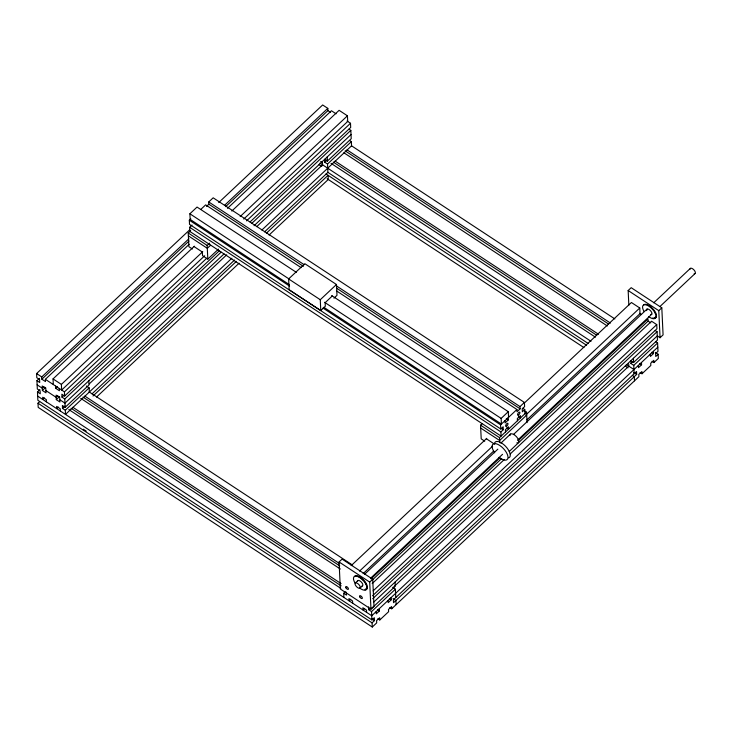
<?xml version="1.0" encoding="UTF-8"?>
<svg xmlns="http://www.w3.org/2000/svg" width="732" height="732" viewBox="0 0 732 732"><rect width="100%" height="100%" fill="white"/><g stroke="black" fill="none" stroke-linecap="round" stroke-linejoin="round"><path stroke-width="1.1" d="M289.451 284.693L190.164 219.417L189.89 213.781L197.045 207.065L296.341 272.341M192.04 225.063L189.661 227.304L189.853 231.468L501.109 436.107L500.917 431.935L503.296 429.693L503.159 426.765L500.779 428.998L189.524 224.367L189.323 220.195L190.796 218.813M200.843 209.379L205.655 204.869L301.127 267.637M206.534 206.397L208.858 204.21L208.757 201.959L213.168 197.814L524.414 402.444L524.615 406.617L522.227 408.859L522.364 411.787L524.753 409.554L522.84 408.291M39.427 378.325L36.939 380.667L39.72 382.497L39.583 379.56L36.801 377.73L36.6 373.558L189.606 229.894M218.712 202.572L322.656 104.969L327.808 108.363L327.918 110.614L225.63 206.653M192.406 248.999L188.883 246.684L188.234 232.996L190.695 230.681M189.231 244.25L45.366 379.322L45.476 381.582L41.861 379.203L41.751 376.943L188.938 238.751M224.697 205.18L327.808 108.363M41.861 379.203L189.039 241.002M227.478 208.336L331.431 110.742L336.107 113.817M39.592 401.722L38 403.213L38.192 407.385L372.277 627.031L372.076 622.859L374.464 620.617L374.327 617.689L371.938 619.922L37.863 400.285L37.469 391.94L39.931 389.625M43.947 386.661L42.282 388.225L37.131 384.84M53.308 384.547L53.043 378.902L194.401 246.172M231.824 211.036L339.099 110.322L347.444 115.812L347.709 121.448L243.765 219.042M42.392 390.476L42.172 385.965L45.796 388.344L46.006 392.855L42.392 390.476L45.677 387.393M44.46 397.952L42.813 399.498L42.703 397.238L46.326 399.617L46.436 401.877M193.998 246.547L202.352 252.046L202.526 255.651L207.815 259.128L207.165 245.44L209.626 243.125M59.292 388.482L59.393 390.732L55.778 388.353L57.444 386.789M204.685 255.743L61.653 390.037L61.387 384.401L202.755 251.662M240.178 216.526L347.444 115.812M210.587 245.22L207.302 248.304L188.371 235.86M57.865 395.811L56.199 397.375L45.906 390.604M231.87 258.204L65.505 414.413L65.304 410.24L62.522 408.41L62.385 405.482L65.166 407.312L64.773 398.967L61.991 397.137L61.854 394.209L64.636 396.039L64.443 391.867L206.634 258.35M246.556 220.872L350.5 123.278L347.06 121.018M56.309 399.626L56.099 395.115L59.713 397.494L59.923 402.005L56.309 399.626L59.594 396.543M207.815 259.128L218.484 249.109M61.991 397.137L63.657 395.573M64.636 396.039L219.307 250.811M250.079 221.924L350.692 127.45L350.5 123.278M64.773 398.967L221.11 252.183M251.872 223.297L350.829 130.378L348.972 129.161M58.377 407.102L56.73 408.648L56.629 406.397L60.244 408.776L60.353 411.027M224.038 253.913L64.974 403.14L59.823 399.754M254.05 225.74L351.031 134.551M62.522 408.41L64.992 406.095M264.572 231.861L327.918 172.377L327.524 164.032L324.743 162.202L327.204 159.887M89.194 383.952L226.719 254.818M256.722 226.645L322.574 164.819L322.464 162.568L320.653 161.379M65.166 407.312L89.011 384.931L88.81 380.759M324.743 162.202L324.605 159.274L327.387 161.104L351.223 138.723L350.829 130.378M65.304 410.24L89.148 387.859L86.358 386.029M327.524 164.032L351.36 141.651L349.512 140.434M261.873 230.031L351.561 145.824L351.36 141.651M92.04 393.853L234.569 260.034M93.01 396.003L236.372 261.397M266.375 233.224L328.055 175.314L328.256 179.486L269.074 235.045M96.542 397.046L239.071 263.218M332.282 295.975L325.136 302.691L325.301 306.296L320.772 310.551L289.149 289.762L288.637 278.938L304.851 263.712L336.473 284.51L336.985 295.335L333.966 298.162M320.772 310.551L320.268 299.727L336.473 284.51M484.73 441.186L481.208 438.871L480.558 425.182L482.196 423.636M339.072 561.956L342.1 559.111L372.725 579.25L373.997 606.306L370.968 609.152L340.343 589.013L339.072 561.956L369.697 582.096L370.968 609.152M628.843 305.18L628.157 290.531L631.185 287.685L661.801 307.815L663.082 334.881L660.054 337.717L657.272 335.887L373.677 602.162M323.828 307.294L501.411 424.048L501.146 418.411L508.301 411.695L331.669 295.572M500.779 428.998L500.578 424.835L516.911 409.499L336.455 290.86M516.911 409.499L517.012 411.75L520.113 408.84L520.004 406.589L524.414 402.444M351.177 565.626L486.725 438.358M524.149 403.222L631.414 302.508L639.768 307.998L640.033 313.635L526.939 419.82M508.09 417.78L508.191 420.031L505.098 422.94L504.988 420.69M499.727 442.659L499.489 437.626L526.573 412.198L524.679 410.954M359.531 571.116L492.581 446.191M525.841 414.962L639.768 307.998M526.701 415.062L499.627 440.49L480.695 428.046M500.834 443.162L510.524 434.058M363.127 573.632L493.679 451.049M343.903 597.449L343.711 593.277L345.348 591.731M355.313 582.983L357.811 580.641M364.481 574.373L497.852 449.155M513.69 434.277L647.061 309.06M653.722 302.792L690.404 268.36M360.007 588.153A3.495 1.583 46.8 0 0 357.555 583.422A3.495 1.583 46.8 0 0 355.413 585.133A3.495 1.583 46.8 0 0 360.007 588.153L362.505 585.801M370.84 577.978L502.545 454.316M517.551 440.234L651.755 314.229M660.09 306.397L695.098 273.53M371.06 578.847L499.947 457.829M518.247 440.655L647.966 318.85L648.076 321.101L509.207 451.498M350.701 599.288L349.054 600.835L348.944 598.584L352.568 600.963L352.678 603.214M369.697 582.096L372.725 579.25M660.054 337.717L658.782 310.661L661.801 307.815M371.993 580.32L501.722 458.525M372.185 583.569L504.403 459.431M510.222 453.959L651.59 321.229L656.741 324.615L656.933 328.787L372.542 595.811M373.174 590.861L656.741 324.615M372.68 598.749L657.071 331.715L655.213 330.498M364.618 608.448L362.971 609.985L362.871 607.734L366.485 610.113L366.595 612.364M371.938 619.922L371.545 611.577L368.763 609.747L370.41 608.21M634.159 373.723L633.766 365.378L630.984 363.548L633.445 361.233M393.77 586.854L628.815 366.165L628.706 363.905M371.408 608.649L395.253 586.268L395.051 582.096M630.984 363.548L630.847 360.611L633.628 362.441L657.464 340.06L657.071 331.715M371.545 611.577L395.39 589.196L392.599 587.366M633.766 365.378L657.601 342.997L655.753 341.771M657.803 347.16L371.746 615.749L37.661 396.113M379.258 608.704L379.359 610.955L376.257 613.864L376.157 611.613M391.172 597.513L391.281 599.764L388.18 602.674L388.07 600.423M641.47 362.496L641.58 364.756L638.478 367.665L638.377 365.405M653.392 351.305L653.502 353.556L650.4 356.466L650.291 354.215M636.684 374.409L393.532 602.711L393.395 599.783L636.547 371.481L636.684 374.409L633.821 372.533M655.277 352.385L658.141 354.27L655.753 356.502L655.616 353.574L657.995 351.333L657.601 342.997M372.277 627.031L376.687 622.886L376.577 620.635L379.679 617.726L379.789 619.977L377.877 618.723M379.789 619.977L388.61 611.696L388.5 609.436L391.602 606.526L391.702 608.786L389.799 607.533M391.702 608.786L638.908 376.678L638.798 374.427L641.9 371.517L642.001 373.768L640.097 372.515M642.001 373.768L650.821 365.488L650.721 363.237L653.813 360.327L653.923 362.578L652.011 361.324M653.923 362.578L658.333 358.442L658.141 354.27M628.157 290.531L658.782 310.661M639.539 313.305L641.415 314.54M327.918 110.614L330.626 112.399M648.076 321.101L650.794 322.885M351.406 145.723L614.853 318.923M346.995 149.859L610.442 323.068M345.193 150.865L608.64 324.066M651.59 352.302L653.502 353.556M343.894 152.768L607.34 325.978M335.073 161.049L598.52 334.259M333.27 162.056L596.717 335.256M639.667 363.493L641.58 364.756M331.02 163.337L595.418 337.168M319.93 163.08L591.008 341.304M626.327 364.527L633.967 369.55M319.06 164.7L321.778 166.484M625.302 366.037L628.019 367.821M327.762 172.276L588.345 343.592M325.987 173.951L586.57 345.275M632.393 375.397L634.296 376.651L634.498 380.823M327.14 178.754L583.907 347.563M208.757 201.959L304.228 264.728M336.693 286.066L520.004 406.589M208.858 204.21L303.377 266.357M336.802 288.326L520.113 408.84M518.631 416.609L520.534 417.862L520.434 415.611L517.332 418.521L517.442 420.772M506.288 418.777L508.191 420.031M189.89 213.781L289.186 279.057M324.514 302.279L501.146 418.411M288.637 278.938L320.268 299.727M506.709 427.799L508.621 429.053L508.511 426.802L505.409 429.711L505.519 431.962M189.323 220.195L289.579 286.102M322.995 308.081L500.578 424.835M501.383 428.44L503.296 429.693M189.661 227.304L500.917 431.935M188.234 232.996L207.165 245.44M480.558 425.182L499.489 437.626M486.322 438.743L494.676 444.233M89.185 391.931L352.632 565.131M393.057 598.593L395.921 600.469L396.113 604.641M84.775 396.067L339.63 563.622M82.972 397.064L339.74 565.882M389.369 598.511L391.281 599.764M53.043 378.902L61.387 384.401M80.721 398.345L340.353 569.038M36.6 373.558L41.751 376.943M45.366 379.322L64.443 391.867M72.852 407.257L341.075 583.596M71.05 408.255L341.176 585.856M377.447 609.701L379.359 610.955M68.799 409.545L340.838 588.391M37.469 391.94L40.251 393.77L40.114 390.833L37.332 389.003L36.939 380.667M343.711 593.277L346.492 595.107L346.355 592.179M83.338 429.217L86.202 431.093M371.6 618.732L374.464 620.617M38 403.213L372.076 622.859M633.436 358.268L633.628 362.441M526.573 412.198L527.058 422.639M524.753 409.554L524.945 413.726M508.301 411.695L508.566 417.332M395.39 589.196L395.783 597.541M368.626 606.819L368.763 609.747M327.195 156.932L327.387 161.104M89.148 387.859L89.341 392.032M55.669 386.103L55.778 388.353M655.808 316.526A8.153 3.687 46.8 0 1 654.317 317.715M649.531 306.287A8.153 3.687 46.8 0 1 651.141 307.504M655.012 312.308A8.153 3.687 46.8 0 1 655.689 313.927M646.759 310.615A3.495 1.583 46.8 0 1 648.296 309.124A3.495 1.583 46.8 0 1 651.654 312.418A3.495 1.583 46.8 0 1 650.711 314.476M644.114 311.567A8.885 4.017 46.8 0 1 646.457 304.997A8.885 4.017 46.8 0 1 655.945 315.41A8.885 4.017 46.8 0 1 648.689 316.59M643.437 305.116A8.885 4.017 46.8 0 1 654.344 310.551A8.885 4.017 46.8 0 1 652.605 318.045M366.723 587.952A8.153 3.687 46.8 0 1 365.231 589.141M356.145 576.304A8.153 3.687 46.8 0 1 357.39 576.349M358.854 576.834A8.153 3.687 46.8 0 1 360.455 577.713M362.056 578.939A8.153 3.687 46.8 0 1 363.575 580.421M364.893 582.059A8.153 3.687 46.8 0 1 366.604 585.353M357.555 581.428A3.495 1.583 46.8 0 1 361.132 581.858A3.495 1.583 46.8 0 1 362.157 585.92M355.029 583.001A8.885 4.017 46.8 0 1 357.372 576.423A8.885 4.017 46.8 0 1 366.86 586.835A8.885 4.017 46.8 0 1 359.604 588.025M354.352 576.551A8.885 4.017 46.8 0 1 364.573 581.071A8.885 4.017 46.8 0 1 365.012 589.754M494.667 452.779A10.477 4.74 46.8 0 1 496.168 443.766A10.477 4.74 46.8 0 1 507.871 456.082A10.477 4.74 46.8 0 1 499.004 457.344M494.429 443.491A10.477 4.74 46.8 0 1 505.373 446.072A10.477 4.74 46.8 0 1 508.639 457.875M510.012 435.467A5.819 2.635 46.8 0 1 516.499 436.72A5.819 2.635 46.8 0 1 516.792 442.924M690.093 269.202A3.495 1.583 46.8 0 1 693.991 269.952A3.495 1.583 46.8 0 1 694.165 273.677M359.778 596.882A1.83 0.833 46.8 0 0 362.194 598.465A1.83 0.833 46.8 0 0 360.903 595.976A1.83 0.833 46.8 0 0 359.778 596.882M345.861 587.723A1.83 0.833 46.8 0 0 348.276 589.315A1.83 0.833 46.8 0 0 346.986 586.826A1.83 0.833 46.8 0 0 345.861 587.723M518.466 415.062A1.83 0.769 -56.7 0 0 519.857 412.308A1.83 0.769 -56.7 0 0 517.844 413.672A1.83 0.769 -56.7 0 0 518.466 415.062M506.544 426.253A1.83 0.769 -56.7 0 0 507.944 423.499A1.83 0.769 -56.7 0 0 505.922 424.862A1.83 0.769 -56.7 0 0 506.544 426.253"/></g></svg>
